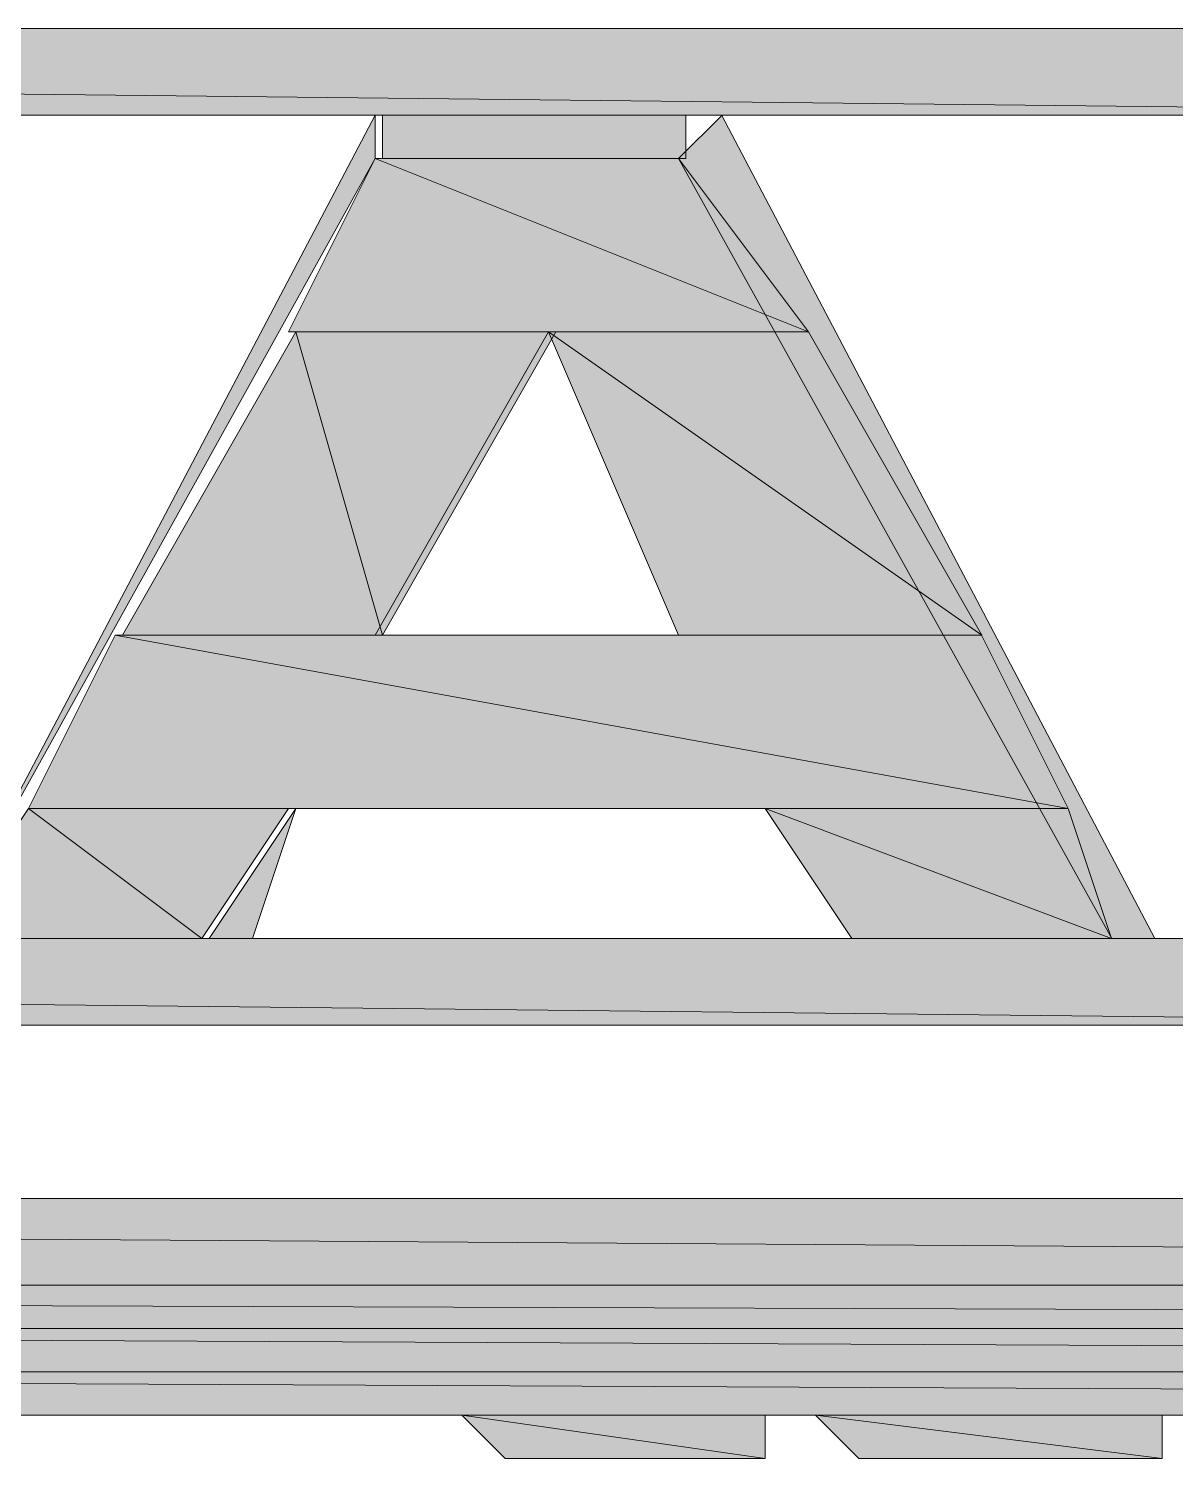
# Model space of a CAD drawing. Header units: millimetres. Extents: x 41 to 1635, y 11 to 1528.
# Drawn here: x 1491.07 to 1502.17, y 1174.36 to 1188.19 of the extents above; entities that cross this region are included whole.
import ezdxf

# ---------------------------------------------------------------- set-up
doc = ezdxf.new("R2010")
doc.units = ezdxf.units.MM
doc.header["$LTSCALE"] = 8
for name, color, linetype in [('1', 7, 'CONTINUOUS'), ('PDF2_Geometry', 7, 'CONTINUOUS'), ('PDF2_Solid Fills', 7, 'CONTINUOUS')]:
    doc.layers.add(name, color=color, linetype=linetype)

# ---------------------------------------------------------------- blocks, each defined once
blk = doc.blocks.new('Sinee')
at = {"layer": 'PDF2_Geometry', "lineweight": 5}
for points in [[(188.276, -339.739), (187.437, -340.578), (264.597, -340.578)], [(188.276, -339.739), (263.758, -339.739), (264.597, -340.578)], [(226.017, -339.739), (252.017, -339.739)], [(252.086, -339.739), (260.473, -339.739)], [(226.017, -340.578), (252.017, -340.578)], [(249.501, -340.578), (245.307, -348.545)], [(249.501, -340.997), (249.501, -340.578), (245.307, -348.546)], [(249.57, -340.997), (252.506, -340.997), (252.506, -340.578), (249.57, -340.578)], [(252.086, -340.578), (260.473, -340.578)], [(256.63, -348.546), (257.049, -348.546), (252.855, -340.579), (252.436, -340.997)], [(249.501, -340.997), (248.662, -342.675), (253.694, -342.675)], [(249.501, -340.997), (252.436, -340.997)], [(249.501, -340.997), (252.436, -340.997), (253.694, -342.675)], [(248.732, -342.675), (247.054, -345.61), (249.571, -345.61)], [(248.732, -342.675), (251.248, -342.675), (249.571, -345.61)], [(249.501, -345.61), (251.178, -342.675)], [(249.501, -345.61), (251.178, -342.675)], [(251.178, -342.675), (252.436, -345.61), (255.372, -345.61)], [(251.178, -342.675), (253.694, -342.675), (255.372, -345.61)], [(251.178, -342.675), (252.436, -345.61)], [(251.178, -342.675), (252.436, -345.61)], [(246.984, -345.61), (246.146, -347.288), (256.209, -347.288)], [(246.984, -345.61), (255.371, -345.61), (256.209, -347.288)], [(249.501, -345.61), (252.436, -345.61)], [(252.506, -345.61), (249.57, -345.61)], [(252.506, -345.61), (249.57, -345.61)], [(246.146, -347.288), (245.307, -348.546), (247.823, -348.546)], [(246.146, -347.288), (248.662, -347.288), (247.823, -348.546)], [(247.893, -348.546), (248.312, -348.546), (248.732, -347.288)], [(248.312, -348.546), (248.732, -347.288)], [(248.732, -347.288), (253.345, -347.288)], [(248.732, -347.288), (253.345, -347.288)], [(248.732, -347.288), (253.345, -347.288)], [(253.275, -347.288), (254.113, -348.546), (256.629, -348.546)], [(253.275, -347.288), (256.21, -347.288), (256.629, -348.546)], [(253.275, -347.288), (254.113, -348.546)], [(253.275, -347.288), (254.113, -348.546)], [(187.018, -348.546), (187.018, -349.384), (264.597, -349.384)], [(187.018, -348.546), (265.016, -348.546), (264.597, -349.384)], [(243.28, -348.546), (256.699, -348.546)], [(245.377, -348.546), (247.893, -348.546)], [(245.377, -348.546), (247.893, -348.546)], [(245.377, -348.546), (247.893, -348.546)], [(254.183, -348.546), (256.699, -348.546)], [(254.183, -348.546), (256.699, -348.546)], [(254.183, -348.546), (256.699, -348.546)], [(256.63, -348.546), (261.242, -348.546)], [(187.018, -349.384), (264.597, -349.384)], [(187.018, -349.384), (264.597, -349.384)], [(187.856, -349.384), (263.758, -349.384)], [(187.856, -349.384), (264.59, -349.384), (263.758, -349.384)], [(188.276, -349.384), (263.758, -349.384)], [(188.276, -349.384), (263.758, -349.384)], [(188.276, -349.384), (263.758, -349.384)], [(188.276, -349.384), (263.758, -349.384)], [(189.953, -349.384), (263.339, -349.384)], [(189.953, -349.384), (263.758, -349.384), (263.339, -349.384)], [(233.216, -349.384), (249.15, -349.384)], [(249.081, -349.384), (260.403, -349.384)], [(187.437, -351.062), (186.179, -351.9), (312.396, -351.9)], [(187.437, -351.062), (311.145, -351.062), (312.396, -351.9)], [(226.506, -351.062), (249.151, -351.062)], [(249.081, -351.062), (272.144, -351.062)], [(186.179, -351.9), (186.179, -352.32), (312.396, -352.32)], [(186.179, -351.9), (312.396, -351.9), (312.396, -352.32)], [(220.636, -352.32), (312.473, -352.32)], [(220.636, -352.32), (312.473, -352.32)], [(221.055, -352.32), (221.474, -352.739), (312.465, -352.739)], [(221.055, -352.32), (312.465, -352.32), (312.465, -352.739)], [(221.404, -352.739), (312.403, -352.739)], [(221.404, -352.739), (312.403, -352.739)], [(221.404, -352.739), (221.824, -353.158), (312.403, -353.158)], [(221.404, -352.739), (312.403, -352.739), (312.403, -353.158)], [(221.824, -353.158), (272.144, -353.158)], [(221.824, -353.158), (272.564, -353.158), (272.144, -353.158)], [(246.146, -353.158), (253.274, -353.158)], [(246.146, -353.158), (253.274, -353.158)], [(246.565, -353.158), (253.275, -353.158)], [(246.565, -353.158), (253.275, -353.158)], [(247.474, -353.158), (253.344, -353.158)], [(247.474, -353.158), (253.344, -353.158)], [(247.474, -353.158), (253.344, -353.158)], [(247.474, -353.158), (253.344, -353.158)], [(247.893, -353.158), (253.345, -353.158)], [(247.893, -353.158), (253.345, -353.158)], [(248.732, -353.158), (253.345, -353.158)], [(248.732, -353.158), (253.345, -353.158)], [(249.081, -353.158), (253.275, -353.158)], [(249.081, -353.158), (253.275, -353.158)], [(250.339, -353.158), (250.758, -353.578), (253.275, -353.578)], [(250.339, -353.158), (253.275, -353.158), (253.275, -353.578)], [(253.275, -353.158), (257.049, -353.158)], [(253.275, -353.158), (257.049, -353.158)], [(253.275, -353.158), (257.049, -353.158)], [(253.275, -353.158), (257.049, -353.158)], [(253.275, -353.158), (257.049, -353.158)], [(253.275, -353.158), (257.049, -353.158)], [(253.275, -353.158), (257.049, -353.158)], [(253.275, -353.158), (257.049, -353.158)], [(253.275, -353.158), (257.049, -353.158)], [(253.275, -353.158), (257.049, -353.158)], [(253.764, -353.158), (257.119, -353.158)], [(253.764, -353.158), (257.119, -353.158)], [(253.764, -353.158), (257.119, -353.158)], [(253.764, -353.158), (257.119, -353.158)], [(253.764, -353.158), (254.183, -353.578), (257.119, -353.578)], [(253.764, -353.158), (257.119, -353.158), (257.119, -353.578)], [(257.049, -353.158), (257.888, -353.158)]]:
    blk.add_lwpolyline(points, close=True, dxfattribs=at)
for points in [[(226.017, -339.739), (252.017, -339.739), (226.017, -339.739)], [(252.086, -339.739), (260.473, -339.739), (252.086, -339.739)], [(226.017, -340.578), (252.017, -340.578), (226.017, -340.578)], [(252.086, -340.578), (260.473, -340.578), (252.086, -340.578)], [(249.501, -340.997), (252.436, -340.997), (249.501, -340.997)], [(249.501, -345.61), (251.178, -342.675), (249.501, -345.61)], [(251.178, -342.675), (252.436, -345.61), (251.178, -342.675)], [(249.501, -345.61), (252.436, -345.61), (249.501, -345.61)], [(252.506, -345.61), (249.57, -345.61), (252.506, -345.61)], [(248.732, -347.288), (253.345, -347.288), (248.732, -347.288)], [(248.732, -347.288), (253.345, -347.288), (248.732, -347.288)], [(253.275, -347.288), (254.113, -348.546), (253.275, -347.288)], [(243.28, -348.546), (256.699, -348.546), (243.28, -348.546)], [(245.377, -348.546), (247.893, -348.546), (245.377, -348.546)], [(245.377, -348.546), (247.893, -348.546), (245.377, -348.546)], [(254.183, -348.546), (256.699, -348.546), (254.183, -348.546)], [(254.183, -348.546), (256.699, -348.546), (254.183, -348.546)], [(256.63, -348.546), (261.242, -348.546), (256.63, -348.546)], [(187.018, -349.384), (264.597, -349.384), (187.018, -349.384)], [(187.018, -349.384), (264.597, -349.384), (187.018, -349.384)], [(187.856, -349.384), (263.758, -349.384), (187.856, -349.384)], [(187.856, -349.384), (264.59, -349.384), (187.856, -349.384)], [(188.276, -349.384), (263.758, -349.384), (188.276, -349.384)], [(188.276, -349.384), (263.758, -349.384), (188.276, -349.384)], [(188.276, -349.384), (263.758, -349.384), (188.276, -349.384)], [(188.276, -349.384), (263.758, -349.384), (188.276, -349.384)], [(189.953, -349.384), (263.339, -349.384), (189.953, -349.384)], [(189.953, -349.384), (263.758, -349.384), (189.953, -349.384)], [(233.216, -349.384), (249.15, -349.384), (233.216, -349.384)], [(249.081, -349.384), (260.403, -349.384), (249.081, -349.384)], [(226.506, -351.062), (249.151, -351.062), (226.506, -351.062)], [(249.081, -351.062), (272.144, -351.062), (249.081, -351.062)], [(220.636, -352.32), (312.473, -352.32), (220.636, -352.32)], [(220.636, -352.32), (312.473, -352.32), (220.636, -352.32)], [(221.404, -352.739), (312.403, -352.739), (221.404, -352.739)], [(221.404, -352.739), (312.403, -352.739), (221.404, -352.739)], [(221.824, -353.158), (272.144, -353.158), (221.824, -353.158)], [(221.824, -353.158), (272.564, -353.158), (221.824, -353.158)], [(246.146, -353.158), (253.274, -353.158), (246.146, -353.158)], [(246.146, -353.158), (253.274, -353.158), (246.146, -353.158)], [(246.565, -353.158), (253.275, -353.158), (246.565, -353.158)], [(246.565, -353.158), (253.275, -353.158), (246.565, -353.158)], [(247.474, -353.158), (253.344, -353.158), (247.474, -353.158)], [(247.474, -353.158), (253.344, -353.158), (247.474, -353.158)], [(247.474, -353.158), (253.344, -353.158), (247.474, -353.158)], [(247.474, -353.158), (253.344, -353.158), (247.474, -353.158)], [(247.893, -353.158), (253.345, -353.158), (247.893, -353.158)], [(247.893, -353.158), (253.345, -353.158), (247.893, -353.158)], [(248.732, -353.158), (253.345, -353.158), (248.732, -353.158)], [(248.732, -353.158), (253.345, -353.158), (248.732, -353.158)], [(249.081, -353.158), (253.275, -353.158), (249.081, -353.158)], [(249.081, -353.158), (253.275, -353.158), (249.081, -353.158)], [(253.275, -353.158), (257.049, -353.158), (253.275, -353.158)], [(253.275, -353.158), (257.049, -353.158), (253.275, -353.158)], [(253.275, -353.158), (257.049, -353.158), (253.275, -353.158)], [(253.275, -353.158), (257.049, -353.158), (253.275, -353.158)], [(253.275, -353.158), (257.049, -353.158), (253.275, -353.158)], [(253.275, -353.158), (257.049, -353.158), (253.275, -353.158)], [(253.275, -353.158), (257.049, -353.158), (253.275, -353.158)], [(253.275, -353.158), (257.049, -353.158), (253.275, -353.158)], [(253.275, -353.158), (257.049, -353.158), (253.275, -353.158)], [(253.275, -353.158), (257.049, -353.158), (253.275, -353.158)], [(253.764, -353.158), (257.119, -353.158), (253.764, -353.158)], [(253.764, -353.158), (257.119, -353.158), (253.764, -353.158)], [(253.764, -353.158), (257.119, -353.158), (253.764, -353.158)], [(253.764, -353.158), (257.119, -353.158), (253.764, -353.158)], [(257.049, -353.158), (257.888, -353.158), (257.049, -353.158)]]:
    blk.add_lwpolyline(points, dxfattribs=at)
at = {"layer": 'PDF2_Solid Fills', "lineweight": 5, "transparency": 33554559}
for points in [[(188.276, -339.739), (187.437, -340.578), (264.597, -340.578)], [(188.276, -339.739), (263.758, -339.739), (264.597, -340.578)], [(249.501, -340.997), (249.501, -340.578), (245.307, -348.546)], [(252.506, -340.997), (252.506, -340.578), (249.57, -340.997)], [(252.506, -340.578), (249.57, -340.997), (249.57, -340.578)], [(257.049, -348.546), (252.436, -340.997), (252.855, -340.579)], [(249.501, -340.997), (248.662, -342.675), (253.694, -342.675)], [(249.501, -340.997), (252.436, -340.997), (253.694, -342.675)], [(256.63, -348.546), (257.049, -348.546), (252.436, -340.997)], [(248.732, -342.675), (247.054, -345.61), (249.571, -345.61)], [(248.732, -342.675), (251.248, -342.675), (249.571, -345.61)], [(251.178, -342.675), (252.436, -345.61), (255.372, -345.61)], [(251.178, -342.675), (253.694, -342.675), (255.372, -345.61)], [(246.984, -345.61), (246.146, -347.288), (256.209, -347.288)], [(246.984, -345.61), (255.371, -345.61), (256.209, -347.288)], [(246.146, -347.288), (245.307, -348.546), (247.823, -348.546)], [(246.146, -347.288), (248.662, -347.288), (247.823, -348.546)], [(247.893, -348.546), (248.312, -348.546), (248.732, -347.288)], [(253.275, -347.288), (254.113, -348.546), (256.629, -348.546)], [(253.275, -347.288), (256.21, -347.288), (256.629, -348.546)], [(187.018, -348.546), (187.018, -349.384), (264.597, -349.384)], [(187.018, -348.546), (265.016, -348.546), (264.597, -349.384)], [(187.437, -351.062), (186.179, -351.9), (312.396, -351.9)], [(187.437, -351.062), (311.145, -351.062), (312.396, -351.9)], [(186.179, -351.9), (186.179, -352.32), (312.396, -352.32)], [(186.179, -351.9), (312.396, -351.9), (312.396, -352.32)], [(221.055, -352.32), (221.474, -352.739), (312.465, -352.739)], [(221.055, -352.32), (312.465, -352.32), (312.465, -352.739)], [(221.404, -352.739), (221.824, -353.158), (312.403, -353.158)], [(221.404, -352.739), (312.403, -352.739), (312.403, -353.158)], [(250.339, -353.158), (250.758, -353.578), (253.275, -353.578)], [(250.339, -353.158), (253.275, -353.158), (253.275, -353.578)], [(253.764, -353.158), (254.183, -353.578), (257.119, -353.578)], [(253.764, -353.158), (257.119, -353.158), (257.119, -353.578)]]:
    blk.add_solid(points, dxfattribs=at)

msp = doc.modelspace()

# ---------------------------------------------------------------- block references
at = {"layer": '1'}
msp.add_blockref('Sinee', (1244.924, 1527.933), dxfattribs=at)

doc.saveas('drawing.dxf')
